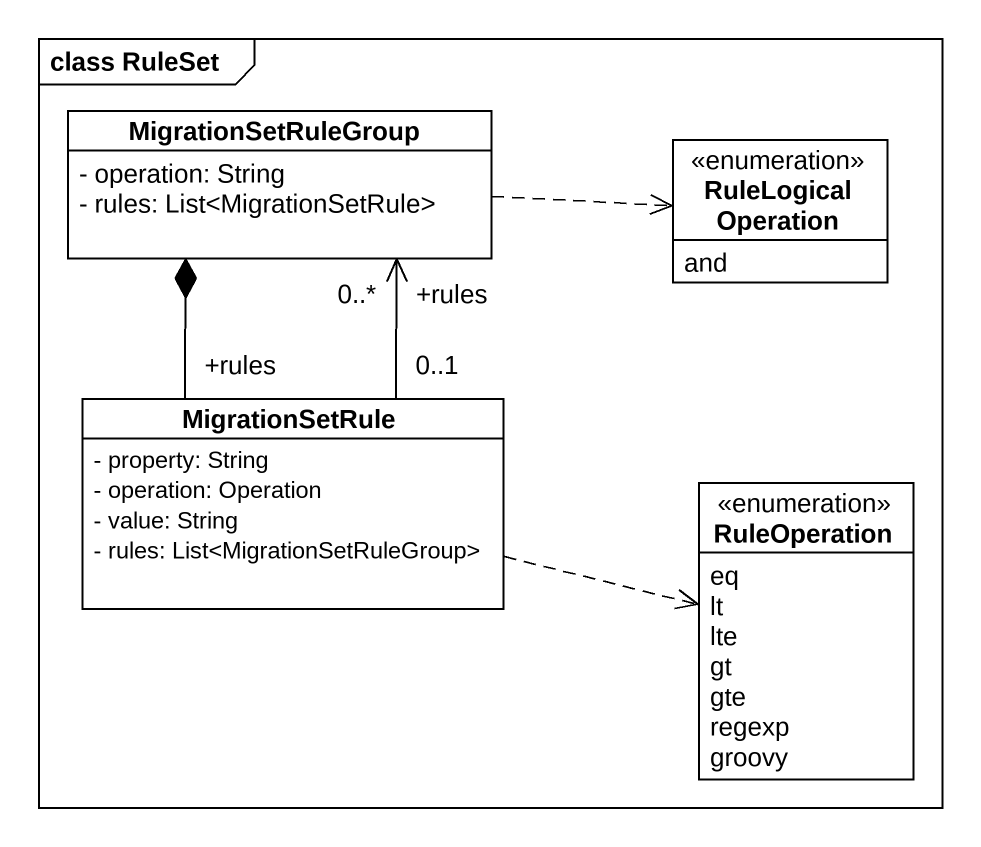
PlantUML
@startuml
mainframe class RuleSet
hide circle
hide empty members
skinparam classAttributeIconSize 0
class MigrationSetRuleGroup {
  - operation: String
  - rules: List<MigrationSetRule>
}
enum RuleLogicalOperation {
  and
}
class MigrationSetRule {
  - property: String
  - operation: Operation
  - value: String
  - rules: List<MigrationSetRuleGroup>
}
enum RuleOperation {
  eq
  lt
  lte
  gt
  gte
  regexp
  groovy
}
MigrationSetRuleGroup .right.> RuleLogicalOperation
MigrationSetRule "+rules" -up-* MigrationSetRuleGroup
MigrationSetRule "0..1" -up-> "+rules\n0..*" MigrationSetRuleGroup
MigrationSetRule .right.> RuleOperation
@enduml
